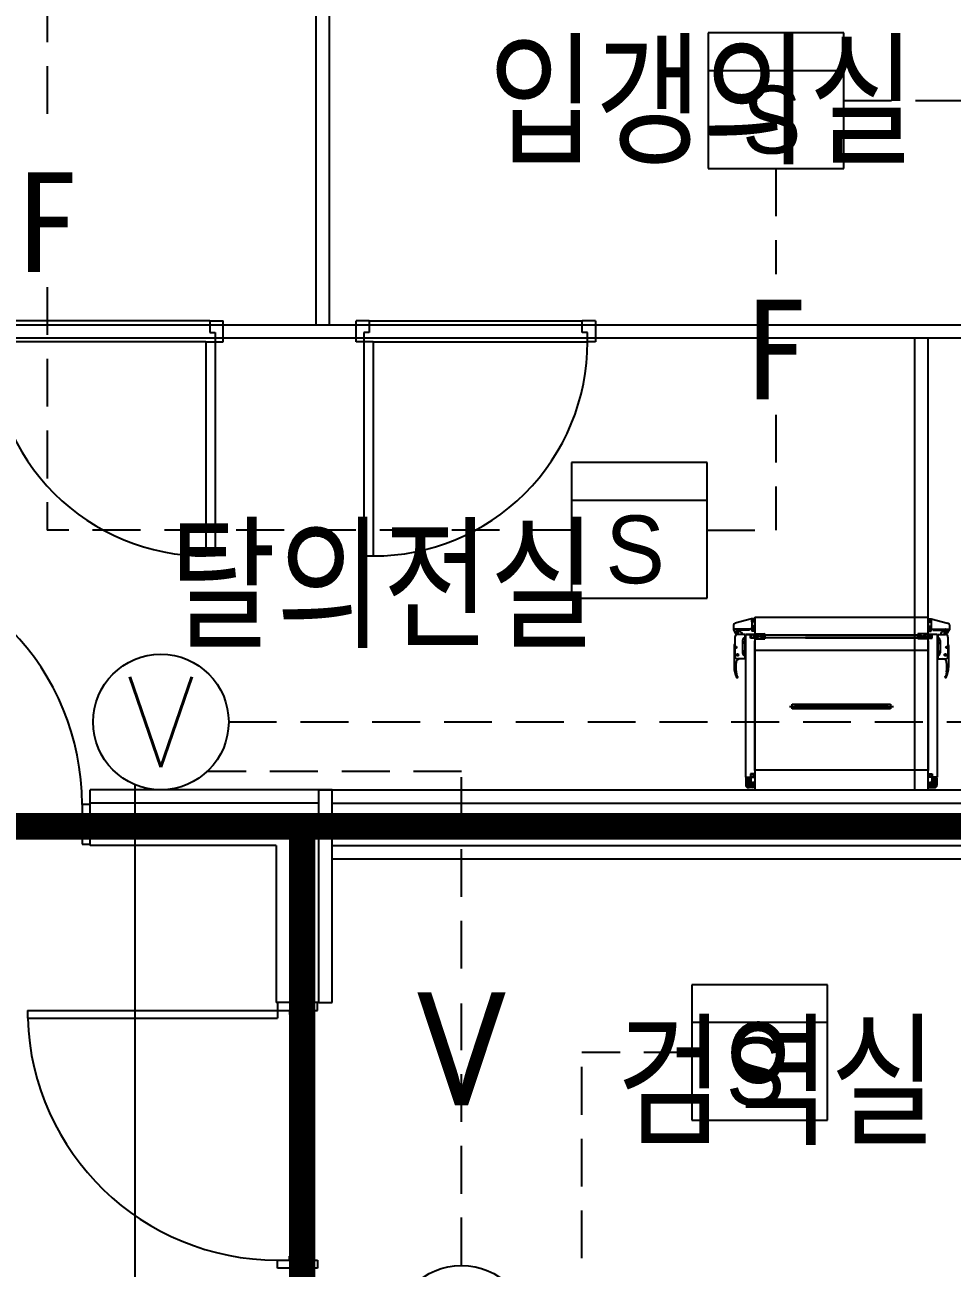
# Model space of a CAD drawing. Header units: millimetres. Extents: x 1710 to 94914, y 1329 to 63037.
# Drawn here: x 24736 to 28223, y 42694 to 47372 of the extents above; entities that cross this region are included whole.
import ezdxf
from ezdxf.enums import TextEntityAlignment as Align

# ---------------------------------------------------------------- set-up
doc = ezdxf.new("R2010")
doc.units = ezdxf.units.MM
doc.header["$LTSCALE"] = 120
doc.linetypes.add('HIDDENX2', pattern=[0.75, 0.5, -0.25])
for name, color, linetype in [('1구역', 41, 'Continuous'), ('2구역', 6, 'Continuous'), ('6구역', 51, 'Continuous'), ('ARCH', 9, 'Continuous'), ('DET', 2, 'Continuous'), ('DET-S', 2, 'Continuous'), ('fire', 2, 'Continuous'), ('fire-l', 4, 'Continuous'), ('STROBE', 1, 'Continuous'), ('strobe-l', 4, 'Continuous')]:
    doc.layers.add(name, color=color, linetype=linetype)
doc.styles.add('GHD', font='')
doc.styles.add('ghs', font='')
doc.styles.get("Standard").update_dxf_attribs({"font": 'SIMPLEX.shx'})
doc.styles.add('SUKWOO', font='malgun.ttf')
doc.styles.add('돋움', font='')
doc.styles.get('GHD').set_extended_font_data('Dotum')
doc.styles.get('ghs').set_extended_font_data('Dotum')
doc.styles.get('돋움').set_extended_font_data('DotumChe')

# ---------------------------------------------------------------- blocks, each defined once
blk = doc.blocks.new('e-01')
at = {"layer": 'DET'}
for p, q in [((1.5, 1.5), (-1.5, 1.5)), ((-1.5, 1.5), (-1.5, -1.5)), ((1.5, -1.5), (1.5, 1.5)), ((1.5, 0.66), (-1.5, 0.66))]:
    blk.add_line(p, q, dxfattribs=at)
at = {"layer": 'DET-S'}
blk.add_line((-1.5, -1.5), (1.5, -1.5), dxfattribs=at)
at = {"layer": 'DET', "color": 1, "style": 'ghs'}
blk.add_text('S', height=1.5, dxfattribs=at).set_placement((-0.745, -1.172))
blk = doc.blocks.new('e-07')
at = {"layer": 'fire'}
blk.add_circle((0, 1.5), 1.5, dxfattribs=at)
at = {"layer": 'STROBE'}
blk.add_line((0, 3), (0, 2.99), dxfattribs=at)
at = {"layer": 'fire', "color": 1}
blk.add_text('V', height=2, dxfattribs=at).set_placement((0, 1.5), align=Align.MIDDLE)

msp = doc.modelspace()

# ---------------------------------------------------------------- linework, layer by layer
at = {"layer": '1구역', "linetype": 'Continuous', "const_width": 100, "elevation": 0}
msp.add_lwpolyline([(23571.3, 51924.1), (23571.3, 46196.6), (23571.3, 44357), (40531.3, 44357), (40531.3, 42084.2), (44142.7, 42084.2), (44142.7, 52274.1), (23571.3, 52274.1)], close=True, dxfattribs=at)
at = {"layer": '2구역', "linetype": 'Continuous', "const_width": 100, "elevation": 0}
msp.add_lwpolyline([(25778.8, 44357), (25778.8, 35920.8), (37056.3, 35920.8), (37056.3, 44357)], close=True, dxfattribs=at)
at = {"layer": '6구역', "linetype": 'Continuous', "const_width": 100, "elevation": 0}
for points in [[(25778.8, 44357), (23571.3, 44357), (23571.3, 28344.1), (29881.3, 28344.3), (29881.3, 29394.2), (33086.3, 29394.2), (33086.3, 28794.2), (40481.3, 28794.2), (40481.3, 28562.8), (44815.8, 27130.2), (45367.1, 28216.9), (47646.4, 27639), (50928.6, 27153), (53956.4, 27051.3)], [(60281.3, 31994.2), (50381.3, 31994.2), (50381.3, 35944.2), (52581.3, 35944.2), (52581.3, 42084.2), (40531.3, 42084.2), (40531.3, 44357), (37056.3, 44357), (37056.3, 37968.3), (36105.3, 37968.3), (36105.3, 35920.8), (25778.8, 35920.8), (25778.8, 44357)]]:
    msp.add_lwpolyline(points, dxfattribs=at)
at = {"layer": 'ARCH', "color": 9}
for p, q in [((25831.3, 46244.2, 0), (25831.3, 49794.2, 0)), ((25881.3, 46244.2, 0), (25881.3, 49794.2, 0)), ((23831.3, 46244.2, 0), (32281.3, 46244.2, 0)), ((25431.5, 46259.2, 0), (24631.2, 46259.2, 0)), ((25431.5, 46259.2, 0), (25431.5, 46215.1, 0)), ((25431.5, 46259.2, 0), (25481.3, 46259.2, 0)), ((25481.3, 46179.2, 0), (25481.3, 46259.2, 0)), ((25481.3, 46194.2, 0), (25481.3, 46244.2, 0)), ((25481.3, 46194.2, 0), (25481.3, 46244.2, 0)), ((25981.3, 46179.2, 0), (25981.3, 46259.2, 0)), ((26031.2, 46259.2, 0), (25981.3, 46259.2, 0)), ((25981.3, 46194.2, 0), (25981.3, 46244.2, 0)), ((25981.3, 46194.2, 0), (25981.3, 46244.2, 0)), ((26031.2, 46259.2, 0), (26031.2, 46215.1, 0)), ((26031.2, 46259.2, 0), (26831.5, 46259.2, 0)), ((26831.5, 46215.1, 0), (26831.5, 46259.2, 0)), ((26881.3, 46259.2, 0), (26831.5, 46259.2, 0)), ((26881.3, 46259.2, 0), (26881.3, 46179.2, 0)), ((26881.3, 46244.2, 0), (26881.3, 46194.2, 0)), ((23831.3, 46194.2, 0), (32331.3, 46194.2, 0)), ((25416.7, 46179.2, 0), (24610.7, 46179.2, 0)), ((25416.7, 46179.2, 0), (25416.7, 45374, 0)), ((25416.7, 46179.2, 0), (25452, 46179.2, 0)), ((25431.5, 46215.1, 0), (25452, 46215.1, 0)), ((25452, 46215.1, 0), (25452, 46179.2, 0)), ((25452, 46179.2, 0), (25481.3, 46179.2, 0)), ((25452, 46179.2, 0), (25452, 45374, 0)), ((26010.7, 46179.2, 0), (25981.3, 46179.2, 0)), ((26010.7, 46215.1, 0), (26010.7, 46179.2, 0)), ((26031.2, 46215.1, 0), (26010.7, 46215.1, 0)), ((26010.7, 46179.2, 0), (26010.7, 45374, 0)), ((26046, 46179.2, 0), (26010.7, 46179.2, 0)), ((26046, 46179.2, 0), (26046, 45374, 0)), ((26046, 46179.2, 0), (26852, 46179.2, 0)), ((26852, 46215.1, 0), (26831.5, 46215.1, 0)), ((26852, 46215.1, 0), (26831.5, 46215.1, 0)), ((26852, 46179.2, 0), (26852, 46215.1, 0)), ((26881.3, 46179.2, 0), (26852, 46179.2, 0)), ((28081.3, 46194.2, 0), (28081.3, 44494.2, 0)), ((28131.3, 46194.2, 0), (28131.3, 44494.2, 0)), ((25452, 45374, 0), (25416.7, 45374, 0)), ((26010.7, 45374, 0), (26046, 45374, 0)), ((27481.3, 45144.2, 0), (27481.3, 44494.2, 0)), ((27481.3, 45144.2, 0), (28131.3, 45144.2, 0)), ((28131.3, 45144.2, 0), (28131.3, 44494.2, 0)), ((27400.2, 45114.4, 0), (27400.2, 45098.9, 0)), ((27469.1, 45098.9, 0), (27400.2, 45098.9, 0)), ((27400.3, 45098, 0), (27400.3, 45096.4, 0)), ((27415.3, 45098.9, 0), (27401.1, 45098.9, 0)), ((27468.8, 45137.6, 0), (27407.1, 45121.2, 0)), ((27416.2, 45098, 0), (27416.2, 45087.6, 0)), ((27460.6, 45098.9, 0), (27460.6, 45094.2, 0)), ((27483.7, 45128.2, 0), (27466.1, 45128.2, 0)), ((27483.3, 45100.8, 0), (27466.1, 45100.8, 0)), ((27469.1, 45137.6, 0), (27469.1, 45091.4, 0)), ((27471.9, 45130.1, 0), (27469.1, 45132.9, 0)), ((27471.9, 45126.3, 0), (27469.1, 45123.4, 0)), ((27480.3, 45110.2, 0), (27469.1, 45110.2, 0)), ((27480.3, 45137.6, 0), (27469.2, 45137.6, 0)), ((27472, 45102.7, 0), (27469.2, 45105.5, 0)), ((27472, 45098.9, 0), (27469.2, 45096.1, 0)), ((27471.9, 45130.1, 0), (27471.9, 45126.3, 0)), ((27480.3, 45130.1, 0), (27471.9, 45130.1, 0)), ((27480.3, 45126.3, 0), (27471.9, 45126.3, 0)), ((27472, 45102.7, 0), (27472, 45098.9, 0)), ((27480.3, 45102.7, 0), (27472, 45102.7, 0)), ((27480.3, 45098.9, 0), (27472, 45098.9, 0)), ((27480.3, 45137.6, 0), (27480.3, 45091.4, 0)), ((28129, 45128.2, 0), (28146.6, 45128.2, 0)), ((28129.4, 45100.8, 0), (28146.6, 45100.8, 0)), ((28132.4, 45137.6, 0), (28132.4, 45091.4, 0)), ((28132.4, 45137.6, 0), (28143.5, 45137.6, 0)), ((28132.4, 45130.1, 0), (28140.8, 45130.1, 0)), ((28132.4, 45126.3, 0), (28140.8, 45126.3, 0)), ((28132.4, 45110.2, 0), (28143.6, 45110.2, 0)), ((28132.4, 45102.7, 0), (28140.7, 45102.7, 0)), ((28132.4, 45098.9, 0), (28140.7, 45098.9, 0)), ((28140.7, 45102.7, 0), (28143.5, 45105.5, 0)), ((28140.7, 45102.7, 0), (28140.7, 45098.9, 0)), ((28140.7, 45098.9, 0), (28143.5, 45096.1, 0)), ((28140.8, 45130.1, 0), (28143.6, 45132.9, 0)), ((28140.8, 45130.1, 0), (28140.8, 45126.3, 0)), ((28140.8, 45126.3, 0), (28143.6, 45123.4, 0)), ((28143.6, 45137.6, 0), (28143.6, 45091.4, 0)), ((28143.6, 45098.9, 0), (28212.5, 45098.9, 0)), ((28143.9, 45137.6, 0), (28205.6, 45121.2, 0)), ((28152.1, 45098.9, 0), (28152.1, 45094.2, 0)), ((28196.5, 45098, 0), (28196.5, 45087.6, 0)), ((28197.4, 45098.9, 0), (28211.6, 45098.9, 0)), ((28212.4, 45098, 0), (28212.4, 45096.4, 0)), ((28212.5, 45114.4, 0), (28212.5, 45098.9, 0)), ((27400.3, 45095.8, 0), (27407.6, 45084.8, 0)), ((27405.8, 45068.7, 0), (27405.8, 44996, 0)), ((27443.6, 45078.1, 0), (27415.3, 45078.1, 0)), ((27460.6, 45094.2, 0), (27416.2, 45094.2, 0)), ((27418.8, 45078.1, 0), (27418.8, 45089.5, 0)), ((27418.8, 45089.5, 0), (27422.6, 45089.5, 0)), ((27432.9, 45078.1, 0), (27432.9, 45078.1, 0)), ((27435.1, 45055.5, 0), (27435.1, 45009.2, 0)), ((27437, 45049.8, 0), (27435.1, 45051.7, 0)), ((27443.6, 45078.1, 0), (27443.6, 44986.6, 0)), ((27446.4, 45078.1, 0), (27446.4, 44541.4, 0)), ((27478.5, 45078.1, 0), (27446.4, 45078.1, 0)), ((27446.4, 45078.1, 0), (27479.5, 45078.1, 0)), ((27464.6, 45065.1, 0), (27464.6, 45078.1, 0)), ((27479.4, 45065.1, 0), (27464.6, 45065.1, 0)), ((27466.2, 45076.9, 0), (27466.2, 45066.4, 0)), ((27480.8, 45076.9, 0), (27466.2, 45076.9, 0)), ((27466.2, 45066.4, 0), (27480.8, 45066.4, 0)), ((27466.4, 45074.3, 0), (27466.5, 45074.4, 0)), ((27466.4, 45074.4, 0), (27466.5, 45074.4, 0)), ((27467.2, 45071.6, 0), (27467.1, 45072.2, 0)), ((27467.1, 45072.2, 0), (27467.7, 45072.1, 0)), ((27467.2, 45071.6, 0), (27467.7, 45072.1, 0)), ((27468.1, 45066.8, 0), (27468.2, 45066.8, 0)), ((27468.2, 45066.8, 0), (27468.2, 45066.8, 0)), ((27480.3, 45091.4, 0), (27469.1, 45091.4, 0)), ((27470.7, 45074.6, 0), (27471.2, 45074.8, 0)), ((27471, 45074.1, 0), (27470.7, 45074.6, 0)), ((27471, 45074.1, 0), (27471.2, 45074.8, 0)), ((27473.7, 45077.1, 0), (27473.6, 45077.3, 0)), ((27473.7, 45077.1, 0), (27474, 45077.3, 0)), ((27474.3, 45070.3, 0), (27474.2, 45070.9, 0)), ((27474.2, 45070.9, 0), (27474.8, 45070.8, 0)), ((27474.3, 45070.3, 0), (27474.8, 45070.8, 0)), ((27474.5, 45068.9, 0), (27475, 45069.1, 0)), ((27474.8, 45068.5, 0), (27474.5, 45068.9, 0)), ((27474.8, 45068.5, 0), (27475, 45069.1, 0)), ((27476.4, 45073.3, 0), (27477.3, 45073.2, 0)), ((27476.5, 45072.4, 0), (27476.4, 45073.3, 0)), ((27476.5, 45072.4, 0), (27477.3, 45073.2, 0)), ((27477.5, 45076.9, 0), (27478.1, 45077.1, 0)), ((27477.8, 45076.4, 0), (27477.5, 45076.9, 0)), ((27477.8, 45076.4, 0), (27478.1, 45077.1, 0)), ((27521.4, 45071.2, 0), (27477.8, 45071.1, 0)), ((27479.5, 45076.9, 0), (27479.5, 45078.1, 0)), ((27479.5, 45054.6, 0), (27479.5, 44567.2, 0)), ((27480.8, 45075.8, 0), (27480.7, 45076.3, 0)), ((27480.7, 45076.3, 0), (27481, 45076.3, 0)), ((27480.8, 45066.4, 0), (27480.8, 45076.9, 0)), ((27480.8, 45075.8, 0), (27481, 45076, 0)), ((27481.3, 45080.6, 0), (27519.1, 45080.6, 0)), ((27519.1, 45080.6, 0), (27481.3, 45061.7, 0)), ((27481.3, 45080.6, 0), (27519.1, 45061.7, 0)), ((27481.3, 45076.3, 0), (27481.3, 45057.4, 0)), ((27481.3, 45061.7, 0), (27519.1, 45061.7, 0)), ((27519.1, 45080.6, 0), (27519.1, 45061.7, 0)), ((28093.6, 45075.9, 0), (27519.1, 45075.9, 0)), ((28093.6, 45066.3, 0), (27519.1, 45066.3, 0)), ((27671.1, 45075.9, 0), (28093.6, 45075.9, 0)), ((27671.1, 45066.3, 0), (28093.6, 45066.3, 0)), ((28091.3, 45071.2, 0), (28134.8, 45071.1, 0)), ((28093.6, 45080.6, 0), (28093.6, 45061.7, 0)), ((28093.6, 45080.6, 0), (28131.3, 45061.7, 0)), ((28131.3, 45080.6, 0), (28093.6, 45061.7, 0)), ((28131.3, 45080.6, 0), (28093.6, 45080.6, 0)), ((28131.3, 45061.7, 0), (28093.6, 45061.7, 0)), ((28131.3, 45076.3, 0), (28131.3, 45057.4, 0)), ((28131.3, 45076.3, 0), (28131.3, 45057.4, 0)), ((28131.9, 45076.9, 0), (28146.5, 45076.9, 0)), ((28131.9, 45066.4, 0), (28131.9, 45076.9, 0)), ((28132.2, 45075.7, 0), (28131.9, 45075.7, 0)), ((28132.1, 45075.2, 0), (28131.9, 45075.4, 0)), ((28146.5, 45066.4, 0), (28131.9, 45066.4, 0)), ((28132.1, 45075.2, 0), (28132.2, 45075.7, 0)), ((28132.4, 45091.4, 0), (28143.6, 45091.4, 0)), ((28166.3, 45078.1, 0), (28133.2, 45078.1, 0)), ((28133.2, 45076.9, 0), (28133.2, 45078.1, 0)), ((28133.2, 45054.6, 0), (28133.2, 44567.2, 0)), ((28133.3, 45065.1, 0), (28148.1, 45065.1, 0)), ((28135.1, 45075.8, 0), (28134.8, 45076.4, 0)), ((28135.4, 45076.3, 0), (28134.8, 45076.4, 0)), ((28135.1, 45075.8, 0), (28135.4, 45076.3, 0)), ((28136.5, 45072.7, 0), (28135.6, 45072.5, 0)), ((28136.4, 45071.8, 0), (28135.6, 45072.5, 0)), ((28136.4, 45071.8, 0), (28136.5, 45072.7, 0)), ((28138.1, 45067.9, 0), (28137.9, 45068.5, 0)), ((28138.4, 45068.3, 0), (28137.9, 45068.5, 0)), ((28138.7, 45070.3, 0), (28138.1, 45070.2, 0)), ((28138.7, 45069.7, 0), (28138.1, 45070.2, 0)), ((28138.1, 45067.9, 0), (28138.4, 45068.3, 0)), ((28138.7, 45069.7, 0), (28138.7, 45070.3, 0)), ((28139.2, 45076.5, 0), (28138.9, 45076.7, 0)), ((28139.2, 45076.5, 0), (28139.3, 45076.7, 0)), ((28141.9, 45073.5, 0), (28141.7, 45074.2, 0)), ((28142.2, 45074, 0), (28141.7, 45074.2, 0)), ((28141.9, 45073.5, 0), (28142.2, 45074, 0)), ((28144.7, 45066.2, 0), (28144.7, 45066.2, 0)), ((28144.8, 45066.2, 0), (28144.7, 45066.2, 0)), ((28145.8, 45071.6, 0), (28145.2, 45071.5, 0)), ((28145.8, 45071, 0), (28145.2, 45071.5, 0)), ((28145.8, 45071, 0), (28145.8, 45071.6, 0)), ((28146.5, 45073.7, 0), (28146.4, 45073.8, 0)), ((28146.5, 45073.8, 0), (28146.4, 45073.8, 0)), ((28146.5, 45076.9, 0), (28146.5, 45066.4, 0)), ((28148.1, 45065.1, 0), (28148.1, 45078.1, 0)), ((28152.1, 45094.2, 0), (28196.5, 45094.2, 0)), ((28166.3, 45078.1, 0), (28166.3, 44541.4, 0)), ((28169.1, 45078.1, 0), (28169.1, 44986.6, 0)), ((28169.1, 45078.1, 0), (28197.4, 45078.1, 0)), ((28175.7, 45049.8, 0), (28177.6, 45051.7, 0)), ((28177.6, 45055.5, 0), (28177.6, 45009.2, 0)), ((28179.7, 45078.1, 0), (28179.7, 45078.1, 0)), ((28193.9, 45089.5, 0), (28190.1, 45089.5, 0)), ((28193.9, 45078.1, 0), (28193.9, 45089.5, 0)), ((28212.4, 45095.8, 0), (28205, 45084.8, 0)), ((28206.8, 45068.7, 0), (28206.8, 44996, 0)), ((27403, 45037.6, 0), (27403, 44954.7, 0)), ((27406.8, 45030, 0), (27414.3, 45030, 0)), ((27410.6, 45033.8, 0), (27410.6, 45026.2, 0)), ((27415.3, 45007.4, 0), (27415.3, 44996, 0)), ((27446, 45047.9, 0), (27433, 45047.9, 0)), ((27446, 45014, 0), (27433, 45014, 0)), ((27437, 45046, 0), (27435.1, 45044.2, 0)), ((27437, 45015.9, 0), (27435.1, 45017.7, 0)), ((27437, 45012.1, 0), (27435.1, 45010.2, 0)), ((27443.6, 45049.8, 0), (27437, 45049.8, 0)), ((27437, 45049.8, 0), (27437, 45046, 0)), ((27443.6, 45046, 0), (27437, 45046, 0)), ((27443.6, 45015.9, 0), (27437, 45015.9, 0)), ((27437, 45015.9, 0), (27437, 45012.1, 0)), ((27443.6, 45012.1, 0), (27437, 45012.1, 0)), ((27481.3, 45019.2, 0), (28131.3, 45019.2, 0)), ((28166.7, 45047.9, 0), (28179.7, 45047.9, 0)), ((28166.7, 45014, 0), (28179.7, 45014, 0)), ((28169.1, 45049.8, 0), (28175.7, 45049.8, 0)), ((28169.1, 45046, 0), (28175.7, 45046, 0)), ((28169.1, 45015.9, 0), (28175.7, 45015.9, 0)), ((28169.1, 45012.1, 0), (28175.7, 45012.1, 0)), ((28175.7, 45049.8, 0), (28175.7, 45046, 0)), ((28175.7, 45046, 0), (28177.6, 45044.2, 0)), ((28175.7, 45015.9, 0), (28177.6, 45017.7, 0)), ((28175.7, 45015.9, 0), (28175.7, 45012.1, 0)), ((28175.7, 45012.1, 0), (28177.6, 45010.2, 0)), ((28197.4, 45007.4, 0), (28197.4, 44996, 0)), ((28205.9, 45030, 0), (28198.4, 45030, 0)), ((28202.1, 45033.8, 0), (28202.1, 45026.2, 0)), ((28209.7, 45037.6, 0), (28209.7, 44954.7, 0)), ((27409.6, 45001.7, 0), (27420.9, 45001.7, 0)), ((27443.6, 44986.6, 0), (27415.3, 44986.6, 0)), ((28169.1, 44986.6, 0), (28197.4, 44986.6, 0)), ((28203.1, 45001.7, 0), (28191.7, 45001.7, 0)), ((27410.7, 44937.7, 0), (27413.7, 44922.7, 0)), ((27413.2, 44916.6, 0), (27412.8, 44916.7, 0)), ((27413.7, 44922.7, 0), (27414.4, 44917.6, 0)), ((28199, 44922.7, 0), (28198.3, 44917.6, 0)), ((28202, 44937.7, 0), (28199, 44922.7, 0)), ((28199.4, 44916.6, 0), (28199.9, 44916.7, 0)), ((27621.5, 44816.8, 0), (27991.2, 44816.8, 0)), ((27621.5, 44798.3, 0), (27621.5, 44816.8, 0)), ((27634.4, 44798.3, 0), (27634.4, 44816.8, 0)), ((27978.3, 44816.8, 0), (27978.3, 44798.3, 0)), ((27991.2, 44816.8, 0), (27991.2, 44798.3, 0)), ((27610.9, 44807.5, 0), (28001.8, 44807.5, 0)), ((27991.2, 44798.3, 0), (27621.5, 44798.3, 0)), ((27637.6, 44813.6, 0), (27975.1, 44813.6, 0)), ((27637.6, 44801.5, 0), (27637.6, 44813.6, 0)), ((27975.1, 44801.5, 0), (27637.6, 44801.5, 0)), ((27975.1, 44813.6, 0), (27975.1, 44801.5, 0)), ((27446.4, 44541.4, 0), (27479.5, 44541.4, 0)), ((27446.9, 44537.5, 0), (27446.9, 44512, 0)), ((27462.9, 44540.4, 0), (27449.7, 44540.4, 0)), ((27454, 44532.8, 0), (27454, 44540.4, 0)), ((27456.3, 44525.2, 0), (27456.3, 44540.4, 0)), ((27458.7, 44532.8, 0), (27458.7, 44540.4, 0)), ((27464.6, 44554.4, 0), (27464.6, 44541.4, 0)), ((27479.4, 44554.4, 0), (27464.6, 44554.4, 0)), ((27465.8, 44537.5, 0), (27465.8, 44512, 0)), ((27466.1, 44545.7, 0), (27466.2, 44545.5, 0)), ((27466.1, 44545.5, 0), (27466.2, 44545.5, 0)), ((27466.2, 44542.6, 0), (27466.2, 44553.2, 0)), ((27466.2, 44553.2, 0), (27480.8, 44553.2, 0)), ((27480.8, 44542.6, 0), (27466.2, 44542.6, 0)), ((27466.9, 44548.3, 0), (27466.8, 44547.7, 0)), ((27466.8, 44547.7, 0), (27467.4, 44547.9, 0)), ((27466.9, 44548.3, 0), (27467.4, 44547.9, 0)), ((27467.8, 44553.2, 0), (27467.9, 44553.1, 0)), ((27467.9, 44553.2, 0), (27467.9, 44553.1, 0)), ((27470.7, 44545.8, 0), (27470.4, 44545.4, 0)), ((27470.4, 44545.4, 0), (27470.9, 44545.2, 0)), ((27470.7, 44545.8, 0), (27470.9, 44545.2, 0)), ((27473.4, 44542.9, 0), (27473.3, 44542.6, 0)), ((27473.4, 44542.9, 0), (27473.7, 44542.6, 0)), ((27474, 44549.6, 0), (27473.9, 44549.1, 0)), ((27473.9, 44549.1, 0), (27474.5, 44549.2, 0)), ((27474, 44549.6, 0), (27474.5, 44549.2, 0)), ((27474.5, 44551.5, 0), (27474.2, 44551, 0)), ((27474.2, 44551, 0), (27474.7, 44550.8, 0)), ((27474.5, 44551.5, 0), (27474.7, 44550.8, 0)), ((27476.2, 44547.5, 0), (27476.1, 44546.7, 0)), ((27476.1, 44546.7, 0), (27477, 44546.8, 0)), ((27476.2, 44547.5, 0), (27477, 44546.8, 0)), ((27477.5, 44543.5, 0), (27477.2, 44543.1, 0)), ((27477.2, 44543.1, 0), (27477.8, 44542.9, 0)), ((27477.5, 44543.5, 0), (27477.8, 44542.9, 0)), ((27479.5, 44542.6, 0), (27479.5, 44541.4, 0)), ((27480.5, 44544.2, 0), (27480.4, 44543.6, 0)), ((27480.4, 44543.6, 0), (27480.7, 44543.7, 0)), ((27480.5, 44544.2, 0), (27480.7, 44543.9, 0)), ((27480.8, 44553.2, 0), (27480.8, 44542.6, 0)), ((27481.3, 44569.2, 0), (28131.3, 44569.2, 0)), ((28146.5, 44553.2, 0), (28131.9, 44553.2, 0)), ((28131.9, 44553.2, 0), (28131.9, 44542.6, 0)), ((28132.1, 44544.2, 0), (28131.9, 44543.9, 0)), ((28132.2, 44543.6, 0), (28131.9, 44543.7, 0)), ((28131.9, 44542.6, 0), (28146.5, 44542.6, 0)), ((28132.1, 44544.2, 0), (28132.2, 44543.6, 0)), ((28133.2, 44542.6, 0), (28133.2, 44541.4, 0)), ((28166.3, 44541.4, 0), (28133.2, 44541.4, 0)), ((28133.3, 44554.4, 0), (28148.1, 44554.4, 0)), ((28135.1, 44543.5, 0), (28134.8, 44542.9, 0)), ((28135.4, 44543.1, 0), (28134.8, 44542.9, 0)), ((28135.1, 44543.5, 0), (28135.4, 44543.1, 0)), ((28136.4, 44547.5, 0), (28135.6, 44546.8, 0)), ((28136.5, 44546.7, 0), (28135.6, 44546.8, 0)), ((28136.4, 44547.5, 0), (28136.5, 44546.7, 0)), ((28138.1, 44551.5, 0), (28137.9, 44550.8, 0)), ((28138.4, 44551, 0), (28137.9, 44550.8, 0)), ((28138.1, 44551.5, 0), (28138.4, 44551, 0)), ((28138.7, 44549.6, 0), (28138.1, 44549.2, 0)), ((28138.7, 44549.1, 0), (28138.1, 44549.2, 0)), ((28138.7, 44549.6, 0), (28138.7, 44549.1, 0)), ((28139.2, 44542.9, 0), (28138.9, 44542.6, 0)), ((28139.2, 44542.9, 0), (28139.3, 44542.6, 0)), ((28141.9, 44545.8, 0), (28141.7, 44545.2, 0)), ((28142.2, 44545.4, 0), (28141.7, 44545.2, 0)), ((28141.9, 44545.8, 0), (28142.2, 44545.4, 0)), ((28144.7, 44553.2, 0), (28144.7, 44553.1, 0)), ((28144.8, 44553.2, 0), (28144.7, 44553.1, 0)), ((28145.8, 44548.3, 0), (28145.2, 44547.9, 0)), ((28145.8, 44547.7, 0), (28145.2, 44547.9, 0)), ((28145.8, 44548.3, 0), (28145.8, 44547.7, 0)), ((28146.5, 44545.7, 0), (28146.4, 44545.5, 0)), ((28146.5, 44545.5, 0), (28146.4, 44545.5, 0)), ((28146.5, 44542.6, 0), (28146.5, 44553.2, 0)), ((28146.9, 44537.5, 0), (28146.9, 44512, 0)), ((28148.1, 44554.4, 0), (28148.1, 44541.4, 0)), ((28149.8, 44540.4, 0), (28163, 44540.4, 0)), ((28154, 44532.8, 0), (28154, 44540.4, 0)), ((28156.4, 44525.2, 0), (28156.4, 44540.4, 0)), ((28158.7, 44532.8, 0), (28158.7, 44540.4, 0)), ((28165.8, 44537.5, 0), (28165.8, 44512, 0)), ((24981.3, 44444.2, 0), (24981.3, 44494.2, 0)), ((25891.3, 44494.2, 0), (24981.3, 44494.2, 0)), ((25841.3, 44494.2, 0), (40981.3, 44494.2, 0)), ((25841.3, 43694.2, 0), (25841.3, 44494.2, 0)), ((25891.3, 43694.2, 0), (25891.3, 44494.2, 0)), ((27468.6, 44532.8, 0), (27444.5, 44532.8, 0)), ((27454.4, 44512, 0), (27445.9, 44512, 0)), ((27462.9, 44526.2, 0), (27449.7, 44526.2, 0)), ((27450.7, 44526.2, 0), (27461, 44526.2, 0)), ((27454, 44532.8, 0), (27451.6, 44530.9, 0)), ((27461, 44530.9, 0), (27451.6, 44530.9, 0)), ((27451.6, 44526.2, 0), (27451.6, 44530.9, 0)), ((27462, 44526.2, 0), (27451.6, 44526.2, 0)), ((27458.7, 44532.8, 0), (27454, 44532.8, 0)), ((27455.4, 44512, 0), (27457.3, 44512, 0)), ((27456.3, 44513.9, 0), (27456.3, 44522.4, 0)), ((27456.3, 44521.5, 0), (27465.7, 44521.5, 0)), ((27456.3, 44513, 0), (27456.3, 44511.1, 0)), ((27456.3, 44510.1, 0), (27456.3, 44501.7, 0)), ((27473.3, 44502.6, 0), (27456.3, 44502.6, 0)), ((27458.2, 44512, 0), (27466.7, 44512, 0)), ((27458.7, 44532.8, 0), (27461, 44530.9, 0)), ((27461, 44526.2, 0), (27461, 44530.9, 0)), ((27465.7, 44521.5, 0), (27473.3, 44521.5, 0)), ((27469.5, 44512, 0), (27481.1, 44512, 0)), ((27470.5, 44518.6, 0), (27470.5, 44505.4, 0)), ((27470.5, 44516.8, 0), (27475.2, 44516.8, 0)), ((27470.5, 44507.3, 0), (27475.2, 44507.3, 0)), ((27477.1, 44521.5, 0), (27473.3, 44521.5, 0)), ((27477.1, 44502.6, 0), (27473.3, 44502.6, 0)), ((27475.2, 44516.8, 0), (27475.2, 44507.3, 0)), ((27477.1, 44514.4, 0), (27475.2, 44516.8, 0)), ((27477.1, 44509.7, 0), (27475.2, 44507.3, 0)), ((27477.1, 44514.4, 0), (27477.1, 44509.7, 0)), ((27477.1, 44514.4, 0), (27479.9, 44514.4, 0)), ((27477.1, 44509.7, 0), (27479.9, 44509.7, 0)), ((27479.9, 44518.6, 0), (27479.9, 44505.4, 0)), ((27481.3, 44494.2, 0), (28131.3, 44494.2, 0)), ((28143.2, 44512, 0), (28131.6, 44512, 0)), ((28132.8, 44518.6, 0), (28132.8, 44505.4, 0)), ((28135.6, 44514.4, 0), (28132.8, 44514.4, 0)), ((28135.6, 44509.7, 0), (28132.8, 44509.7, 0)), ((28135.6, 44521.5, 0), (28139.4, 44521.5, 0)), ((28135.6, 44514.4, 0), (28137.5, 44516.8, 0)), ((28135.6, 44514.4, 0), (28135.6, 44509.7, 0)), ((28135.6, 44509.7, 0), (28137.5, 44507.3, 0)), ((28135.6, 44502.6, 0), (28139.4, 44502.6, 0)), ((28137.5, 44516.8, 0), (28137.5, 44507.3, 0)), ((28142.2, 44516.8, 0), (28137.5, 44516.8, 0)), ((28142.2, 44507.3, 0), (28137.5, 44507.3, 0)), ((28147, 44521.5, 0), (28139.4, 44521.5, 0)), ((28139.4, 44502.6, 0), (28156.4, 44502.6, 0)), ((28142.2, 44518.6, 0), (28142.2, 44505.4, 0)), ((28144.1, 44532.8, 0), (28168.2, 44532.8, 0)), ((28154.5, 44512, 0), (28146, 44512, 0)), ((28156.4, 44521.5, 0), (28147, 44521.5, 0)), ((28149.8, 44526.2, 0), (28163, 44526.2, 0)), ((28150.7, 44526.2, 0), (28161.1, 44526.2, 0)), ((28154, 44532.8, 0), (28151.6, 44530.9, 0)), ((28151.6, 44530.9, 0), (28161.1, 44530.9, 0)), ((28151.6, 44526.2, 0), (28151.6, 44530.9, 0)), ((28162, 44526.2, 0), (28151.6, 44526.2, 0)), ((28154, 44532.8, 0), (28158.7, 44532.8, 0)), ((28157.3, 44512, 0), (28155.4, 44512, 0)), ((28156.4, 44513.9, 0), (28156.4, 44522.4, 0)), ((28156.4, 44513, 0), (28156.4, 44511.1, 0)), ((28156.4, 44510.1, 0), (28156.4, 44501.7, 0)), ((28158.3, 44512, 0), (28166.7, 44512, 0)), ((28158.7, 44532.8, 0), (28161.1, 44530.9, 0)), ((28161.1, 44526.2, 0), (28161.1, 44530.9, 0)), ((24981.3, 44284.2, 0), (24981.3, 44444.2, 0)), ((25841.3, 44444.2, 0), (24981.3, 44444.2, 0)), ((25841.3, 44444.2, 0), (25841.3, 44444.2, 0)), ((25891.3, 43694.2, 0), (25891.3, 44444.2, 0)), ((25891.3, 44444.2, 0), (25891.3, 44444.2, 0)), ((25891.3, 44444.2, 0), (33231.3, 44444.2, 0)), ((24981.3, 44439.2, 0), (24951.3, 44439.2, 0)), ((24951.3, 44439.2, 0), (24951.3, 44394.2, 0)), ((24981.3, 44289.2, 0), (24981.3, 44439.2, 0)), ((24951.3, 44394.2, 0), (24936.3, 44394.2, 0)), ((24936.3, 44394.2, 0), (24936.3, 44334.2, 0)), ((24936.3, 44334.2, 0), (24951.3, 44334.2, 0)), ((24951.3, 44334.2, 0), (24951.3, 44289.2, 0)), ((24951.3, 44289.2, 0), (24981.3, 44289.2, 0)), ((25681.3, 44284.2, 0), (24981.3, 44284.2, 0)), ((25681.3, 44284.2, 0), (25681.3, 43694.2, 0)), ((25891.3, 44284.2, 0), (29931.3, 44284.2, 0)), ((25891.3, 44234.2, 0), (29231.3, 44234.2, 0)), ((25841.3, 43694.2, 0), (25681.3, 43694.2, 0)), ((25836.3, 43694.2, 0), (25686.3, 43694.2, 0)), ((25686.3, 43694.2, 0), (25686.3, 43664.2, 0)), ((25836.3, 43694.2, 0), (25686.3, 43694.2, 0)), ((25686.3, 43694.2, 0), (25686.3, 43664.2, 0)), ((25836.3, 43664.2, 0), (25836.3, 43694.2, 0)), ((25836.3, 43664.2, 0), (25836.3, 43694.2, 0)), ((25841.3, 43694.2, 0), (25891.3, 43694.2, 0)), ((24746.3, 43664.2, 0), (25686.3, 43664.2, 0)), ((24746.3, 43664.2, 0), (24746.3, 43634.2, 0)), ((24746.3, 43664.2, 0), (25686.3, 43664.2, 0)), ((24746.3, 43664.2, 0), (24746.3, 43634.2, 0)), ((25686.3, 43664.2, 0), (25686.3, 43634.2, 0)), ((25686.3, 43664.2, 0), (25686.3, 43634.2, 0)), ((25686.3, 43664.2, 0), (25731.3, 43664.2, 0)), ((25686.3, 43664.2, 0), (25731.3, 43664.2, 0)), ((25731.3, 43664.2, 0), (25731.3, 43649.2, 0)), ((25731.3, 43664.2, 0), (25731.3, 43649.2, 0)), ((25731.3, 43649.2, 0), (25791.3, 43649.2, 0)), ((25731.3, 43649.2, 0), (25791.3, 43649.2, 0)), ((25791.3, 43649.2, 0), (25791.3, 43664.2, 0)), ((25791.3, 43664.2, 0), (25836.3, 43664.2, 0)), ((25791.3, 43649.2, 0), (25791.3, 43664.2, 0)), ((25791.3, 43664.2, 0), (25836.3, 43664.2, 0)), ((24746.3, 43634.2, 0), (25686.3, 43634.2, 0)), ((24746.3, 43634.2, 0), (25686.3, 43634.2, 0)), ((25686.3, 42694.2, 0), (25686.3, 42724.2, 0)), ((25686.3, 42724.2, 0), (25731.3, 42724.2, 0)), ((25686.3, 42694.2, 0), (25686.3, 42724.2, 0)), ((25686.3, 42724.2, 0), (25731.3, 42724.2, 0)), ((25731.3, 42724.2, 0), (25731.3, 42739.2, 0)), ((25731.3, 42739.2, 0), (25791.3, 42739.2, 0)), ((25731.3, 42724.2, 0), (25731.3, 42739.2, 0)), ((25731.3, 42739.2, 0), (25791.3, 42739.2, 0)), ((25791.3, 42739.2, 0), (25791.3, 42724.2, 0)), ((25791.3, 42739.2, 0), (25791.3, 42724.2, 0)), ((25791.3, 42724.2, 0), (25836.3, 42724.2, 0)), ((25791.3, 42724.2, 0), (25836.3, 42724.2, 0)), ((25836.3, 42724.2, 0), (25836.3, 42694.2, 0)), ((25836.3, 42724.2, 0), (25836.3, 42694.2, 0)), ((25836.3, 42694.2, 0), (25686.3, 42694.2, 0)), ((25836.3, 42694.2, 0), (25686.3, 42694.2, 0))]:
    msp.add_line(p, q, dxfattribs=at)
for centre, radius in [((27411.5, 45087.6, 0), 4.72), ((28201.2, 45087.6, 0), 4.72), ((27410.6, 45030, 0), 2.83), ((27415.3, 45001.7, 0), 3.78), ((28197.4, 45001.7, 0), 3.78), ((28202.1, 45030, 0), 2.83), ((27456.3, 44512, 0), 4.72), ((28156.4, 44512, 0), 4.72)]:
    msp.add_circle(centre, radius, dxfattribs=at)
for centre, radius, start, end in [((25415.4, 46178.6, 0), 804.7, 179.9639, 270.0849), ((26047.3, 46178.6, 0), 804.7, 269.9151, 0.0361), ((24011.3, 44439.2, 0), 940, 360, 88.1729), ((27409.4, 45112.3, 0), 9.44, 104.8094, 166.709), ((27401.2, 45098, 0), 0.944, 90, 180), ((27415.3, 45098, 0), 0.944, 0, 90), ((27469.2, 45136.7, 0), 0.944, 90, 104.8094), ((28143.5, 45136.7, 0), 0.944, 75.1906, 90), ((28197.4, 45098, 0), 0.944, 90, 180), ((28203.3, 45112.3, 0), 9.44, 13.291, 75.1906), ((28211.4, 45098, 0), 0.944, 0, 90), ((27401.2, 45096.4, 0), 0.944, 180, 213.4254), ((27411.5, 45087.6, 0), 6.13, 174.5114, 39.7151), ((27415.3, 45068.7, 0), 9.44, 90, 180), ((27422.6, 45078.1, 0), 11.3, 0, 90), ((27448.3, 45055.5, 0), 13.2, 110.9248, 180), ((28164.4, 45055.5, 0), 13.2, 0, 69.0752), ((28190.1, 45078.1, 0), 11.3, 90, 180), ((28201.2, 45087.6, 0), 6.13, 140.2849, 5.4886), ((28197.4, 45068.7, 0), 9.44, 0, 90), ((28211.4, 45096.4, 0), 0.944, 326.5746, 0), ((27405.8, 45037.6, 0), 2.83, 90, 180), ((27448.3, 45009.2, 0), 13.2, 180, 249.0752), ((28164.4, 45009.2, 0), 13.2, 290.9248, 0), ((28206.8, 45037.6, 0), 2.83, 0, 90), ((27415.3, 44996, 0), 9.44, 180, 270), ((27568.9, 44957.1, 0), 159.4, 173.6062, 186.9945), ((27423.9, 44973, 0), 13.6, 86.7888, 171.9712), ((28188.7, 44973, 0), 13.6, 8.0288, 93.2112), ((28197.4, 44996, 0), 9.44, 270, 0), ((28043.8, 44957.1, 0), 159.4, 353.0055, 6.3938), ((27494.5, 44957.1, 0), 91.5, 181.531, 205.8646), ((27413, 44917.6, 0), 0.944, 205.5273, 258.3763), ((27414.5, 44918.8, 0), 2.83, 226.2669, 345.0997), ((27413.4, 44917.5, 0), 0.944, 258.3763, 3.9335), ((27411.8, 44911.4, 0), 9.21, 57.3125, 75.3084), ((27416.3, 44918.3, 0), 0.944, 345.0997, 57.3125), ((28196.4, 44918.3, 0), 0.944, 122.6875, 194.9003), ((28198.2, 44918.8, 0), 2.83, 194.9003, 313.7331), ((28200.8, 44911.4, 0), 9.21, 104.6916, 122.6875), ((28199.3, 44917.5, 0), 0.944, 176.0665, 281.6237), ((28199.7, 44917.6, 0), 0.944, 281.6237, 334.4727), ((28118.2, 44957.1, 0), 91.5, 334.1354, 358.469), ((27449.7, 44537.5, 0), 2.83, 90, 180), ((27462.9, 44537.5, 0), 2.83, 0, 90), ((28149.8, 44537.5, 0), 2.83, 90, 180), ((28163, 44537.5, 0), 2.83, 0, 90), ((27449.7, 44529, 0), 2.83, 180, 270), ((27456.3, 44512, 0), 9.44, 90, 180), ((27456.3, 44512, 0), 9.44, 180, 270), ((27456.3, 44512, 0), 9.44, 270, 0), ((27462.9, 44529, 0), 2.83, 270, 0), ((27473.3, 44518.6, 0), 2.83, 90, 180), ((27473.3, 44505.4, 0), 2.83, 180, 270), ((27477.1, 44518.6, 0), 2.83, 0, 90), ((27477.1, 44505.4, 0), 2.83, 270, 0), ((28135.6, 44518.6, 0), 2.83, 90, 180), ((28135.6, 44505.4, 0), 2.83, 180, 270), ((28139.4, 44518.6, 0), 2.83, 0, 90), ((28139.4, 44505.4, 0), 2.83, 270, 0), ((28149.8, 44529, 0), 2.83, 180, 270), ((28156.4, 44512, 0), 9.44, 180, 270), ((28156.4, 44512, 0), 9.44, 0, 90), ((28156.4, 44512, 0), 9.44, 270, 0), ((28163, 44529, 0), 2.83, 270, 0), ((25686.3, 43664.2, 0), 940, 181.8271, 270), ((25686.3, 43664.2, 0), 940, 181.8271, 270)]:
    msp.add_arc(centre, radius, start, end, dxfattribs=at)
at = {"layer": 'fire-l', "linetype": 'HIDDENX2', "ltscale": 3}
for p, q in [((24819.7, 47757.1, 0), (24819.7, 46955.1, 0)), ((27815, 47087.4, 0), (29073.9, 47087.4, 0)), ((27560, 46832.4, 0), (27560, 46433.7, 0)), ((24819.7, 46385.9, 0), (24819.7, 45470.4, 0)), ((27560, 45905.1, 0), (27560, 45470.4, 0)), ((26791.1, 45470.4, 0), (24819.7, 45470.4, 0)), ((27301.1, 45470.4, 0), (27560, 45470.4, 0)), ((26830.9, 42731.1, 0), (26830.9, 43505.7, 0)), ((27244, 43505.7, 0), (26830.9, 43505.7, 0))]:
    msp.add_line(p, q, dxfattribs=at)
at = {"layer": 'fire-l', "color": 3, "linetype": 'HIDDENX2', "ltscale": 3}
for p, q in [((25502.5, 44749.2, 0), (28637.1, 44749.2, 0)), ((26377.9, 44562.7, 0), (25421.4, 44562.7, 0)), ((26377.9, 43821.2, 0), (26377.9, 44562.7, 0)), ((26377.9, 42704.2, 0), (26377.9, 43689.5, 0))]:
    msp.add_line(p, q, dxfattribs=at)
at = {"layer": 'strobe-l', "elevation": 0}
msp.add_lwpolyline([(25150, 44513.6), (25150, 41127.2)], dxfattribs=at)

# ---------------------------------------------------------------- block references
at = {"layer": 'fire-l', "xscale": 170, "yscale": 170, "zscale": 170}
for name, p in [('e-01', (27560, 47087.4, 0)), ('e-01', (27046.1, 45470.4, 0)), ('e-07', (25247.5, 44494.2, 0)), ('e-01', (27499, 43505.7, 0)), ('e-07', (26377.9, 42194.2, 0))]:
    msp.add_blockref(name, p, dxfattribs=at)

# ---------------------------------------------------------------- texts
at = {"layer": 'ARCH', "color": 9, "style": 'GHD', "width": 0.8}
for s, p in [('입갱의실', (26478.9, 46890.5, 0)), ('탈의전실', (25279.4, 45070.3, -2807)), ('검역실', (26962, 43200.5, 0))]:
    msp.add_text(s, height=400, dxfattribs=at).set_placement(p)
at = {"layer": 'fire', "linetype": 'HIDDENX2', "ltscale": 2, "style": '돋움'}
for p in [(24819.7, 46630.4, 0), (27560, 46151.4, 0)]:
    msp.add_text('F', height=375, dxfattribs=at).set_placement(p, align=Align.MIDDLE)
at = {"layer": 'STROBE', "style": 'SUKWOO'}
msp.add_text('V', height=425, dxfattribs=at).set_placement((26377.9, 43519.9, 0), align=Align.MIDDLE)

doc.saveas('drawing.dxf')
